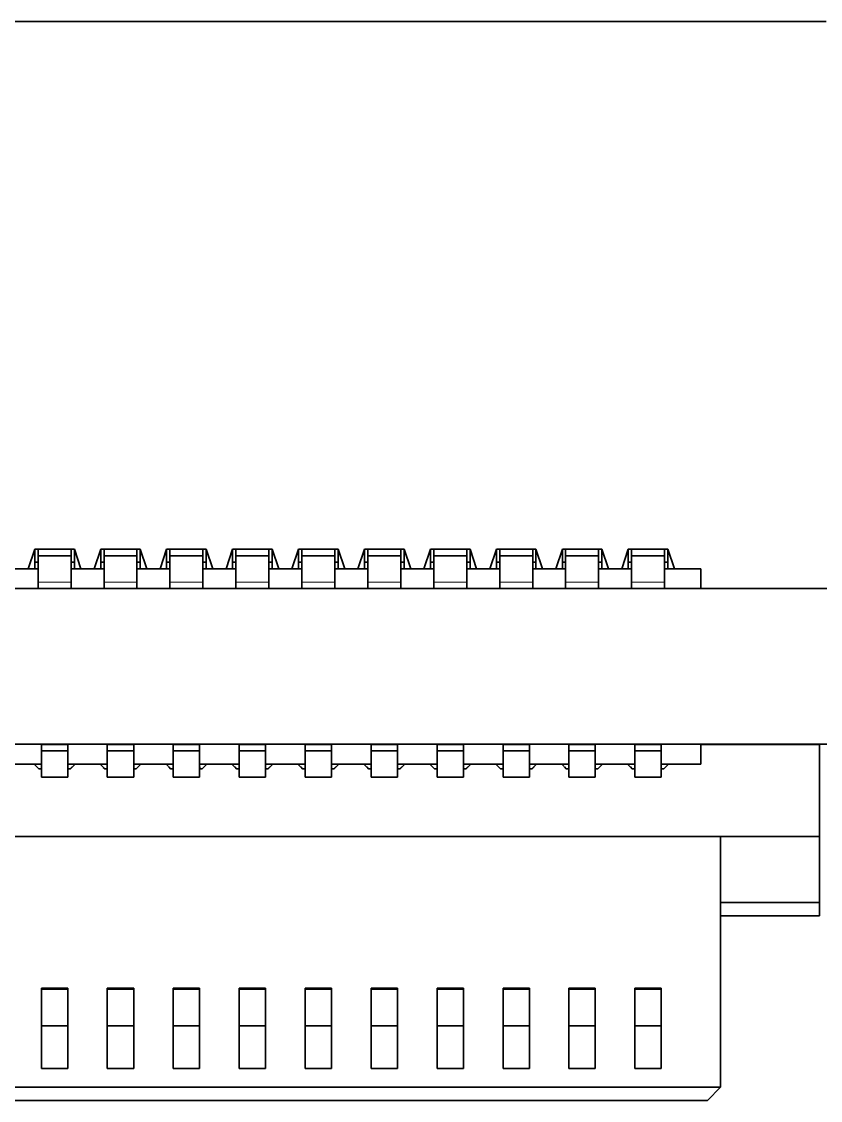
# Model space of a CAD drawing. Extents: x 507 to 804, y 334 to 583.
# Drawn here: x 591.26 to 597.31, y 464 to 472.18 of the extents above; entities that cross this region are included whole.
import ezdxf

# ---------------------------------------------------------------- set-up
doc = ezdxf.new("R2010")
doc.units = 0

msp = doc.modelspace()

# ---------------------------------------------------------------- linework, layer by layer
at = {"color": 7, "lineweight": 35, "ltscale": 0.279999}
msp.add_line((597.3557, 472.1815), (586.1558, 472.1815), dxfattribs=at)
at = {"color": 7, "lineweight": 35, "ltscale": 0.003953}
for p, q in [((591.3057, 468.0315), (591.3557, 468.1815)), ((591.6558, 468.1815), (591.7057, 468.0315)), ((591.8057, 468.0315), (591.8557, 468.1815)), ((592.1558, 468.1815), (592.2057, 468.0315)), ((592.3057, 468.0315), (592.3557, 468.1815)), ((592.6558, 468.1815), (592.7057, 468.0315)), ((592.8057, 468.0315), (592.8557, 468.1815)), ((593.1558, 468.1815), (593.2057, 468.0315)), ((593.3057, 468.0315), (593.3557, 468.1815)), ((593.6558, 468.1815), (593.7057, 468.0315)), ((593.8057, 468.0315), (593.8557, 468.1815)), ((594.1558, 468.1815), (594.2057, 468.0315)), ((594.3057, 468.0315), (594.3557, 468.1815)), ((594.6558, 468.1815), (594.7057, 468.0315)), ((594.8057, 468.0315), (594.8557, 468.1815)), ((595.1558, 468.1815), (595.2057, 468.0315)), ((595.3057, 468.0315), (595.3557, 468.1815)), ((595.6558, 468.1815), (595.7057, 468.0315)), ((595.8057, 468.0315), (595.8557, 468.1815)), ((596.1558, 468.1815), (596.2057, 468.0315))]:
    msp.add_line(p, q, dxfattribs=at)
at = {"color": 7, "lineweight": 35, "ltscale": 0.007501}
for p, q in [((591.6558, 468.1815), (591.3557, 468.1815)), ((592.1558, 468.1815), (591.8557, 468.1815)), ((592.6558, 468.1815), (592.3557, 468.1815)), ((593.1558, 468.1815), (592.8557, 468.1815)), ((593.6558, 468.1815), (593.3557, 468.1815)), ((594.1558, 468.1815), (593.8557, 468.1815)), ((594.6558, 468.1815), (594.3557, 468.1815)), ((595.1558, 468.1815), (594.8557, 468.1815)), ((595.6558, 468.1815), (595.3557, 468.1815)), ((596.1558, 468.1815), (595.8557, 468.1815))]:
    msp.add_line(p, q, dxfattribs=at)
at = {"color": 7, "lineweight": 35, "ltscale": 0.003751}
for p, q in [((591.3557, 468.1815), (591.3557, 468.0315)), ((591.6558, 468.0315), (591.6558, 468.1815)), ((591.8557, 468.1815), (591.8557, 468.0315)), ((592.1558, 468.0315), (592.1558, 468.1815)), ((592.3557, 468.1815), (592.3557, 468.0315)), ((592.6558, 468.0315), (592.6558, 468.1815)), ((592.8557, 468.1815), (592.8557, 468.0315)), ((593.1558, 468.0315), (593.1558, 468.1815)), ((593.3557, 468.1815), (593.3557, 468.0315)), ((593.6558, 468.0315), (593.6558, 468.1815)), ((593.8557, 468.1815), (593.8557, 468.0315)), ((594.1558, 468.0315), (594.1558, 468.1815)), ((594.3557, 468.1815), (594.3557, 468.0315)), ((594.6558, 468.0315), (594.6558, 468.1815)), ((594.8557, 468.1815), (594.8557, 468.0315)), ((595.1558, 468.0315), (595.1558, 468.1815)), ((595.3557, 468.1815), (595.3557, 468.0315)), ((595.6558, 468.0315), (595.6558, 468.1815)), ((595.8557, 468.1815), (595.8557, 468.0315)), ((596.1558, 468.0315), (596.1558, 468.1815))]:
    msp.add_line(p, q, dxfattribs=at)
at = {"color": 7, "lineweight": 35, "ltscale": 0.00125}
for p, q in [((591.3807, 468.1315), (591.3807, 468.1815)), ((591.6307, 468.1815), (591.6307, 468.1315)), ((591.8807, 468.1315), (591.8807, 468.1815)), ((592.1307, 468.1815), (592.1307, 468.1315)), ((592.3807, 468.1315), (592.3807, 468.1815)), ((592.6307, 468.1815), (592.6307, 468.1315)), ((592.8807, 468.1315), (592.8807, 468.1815)), ((593.1307, 468.1815), (593.1307, 468.1315)), ((593.3807, 468.1315), (593.3807, 468.1815)), ((593.6307, 468.1815), (593.6307, 468.1315)), ((593.8807, 468.1315), (593.8807, 468.1815)), ((594.1307, 468.1815), (594.1307, 468.1315)), ((594.3807, 468.1315), (594.3807, 468.1815)), ((594.6307, 468.1815), (594.6307, 468.1315)), ((594.8807, 468.1315), (594.8807, 468.1815)), ((595.1307, 468.1815), (595.1307, 468.1315)), ((595.3807, 468.1315), (595.3807, 468.1815)), ((595.6307, 468.1815), (595.6307, 468.1315)), ((595.8807, 468.1315), (595.8807, 468.1815)), ((596.1307, 468.1815), (596.1307, 468.1315)), ((591.3057, 468.0315), (591.3557, 468.0315)), ((591.6558, 468.0315), (591.7057, 468.0315)), ((591.8057, 468.0315), (591.8557, 468.0315)), ((592.1558, 468.0315), (592.2057, 468.0315)), ((592.3057, 468.0315), (592.3557, 468.0315)), ((592.6558, 468.0315), (592.7057, 468.0315)), ((592.8057, 468.0315), (592.8557, 468.0315)), ((593.1558, 468.0315), (593.2057, 468.0315)), ((593.3057, 468.0315), (593.3557, 468.0315)), ((593.6558, 468.0315), (593.7057, 468.0315)), ((593.8057, 468.0315), (593.8557, 468.0315)), ((594.1558, 468.0315), (594.2057, 468.0315)), ((594.3057, 468.0315), (594.3557, 468.0315)), ((594.6558, 468.0315), (594.7057, 468.0315)), ((594.8057, 468.0315), (594.8557, 468.0315)), ((595.1558, 468.0315), (595.2057, 468.0315)), ((595.3057, 468.0315), (595.3557, 468.0315)), ((595.6558, 468.0315), (595.7057, 468.0315)), ((595.8057, 468.0315), (595.8557, 468.0315)), ((596.1558, 468.0315), (596.2057, 468.0315)), ((591.3807, 467.9315), (591.3807, 467.8815)), ((591.6307, 467.8815), (591.6307, 467.9315)), ((591.8807, 467.9315), (591.8807, 467.8815)), ((592.1307, 467.8815), (592.1307, 467.9315)), ((592.3807, 467.9315), (592.3807, 467.8815)), ((592.6307, 467.8815), (592.6307, 467.9315)), ((592.8807, 467.9315), (592.8807, 467.8815)), ((593.1307, 467.8815), (593.1307, 467.9315)), ((593.3807, 467.9315), (593.3807, 467.8815)), ((593.6307, 467.8815), (593.6307, 467.9315)), ((593.8807, 467.9315), (593.8807, 467.8815)), ((594.1307, 467.8815), (594.1307, 467.9315)), ((594.3807, 467.9315), (594.3807, 467.8815)), ((594.6307, 467.8815), (594.6307, 467.9315)), ((594.8807, 467.9315), (594.8807, 467.8815)), ((595.1307, 467.8815), (595.1307, 467.9315)), ((595.3807, 467.9315), (595.3807, 467.8815)), ((595.6307, 467.8815), (595.6307, 467.9315)), ((595.8807, 467.9315), (595.8807, 467.8815)), ((596.1307, 467.8815), (596.1307, 467.9315)), ((591.4058, 466.701), (591.4058, 466.651)), ((591.4058, 466.701), (591.4058, 466.651)), ((591.6057, 466.651), (591.6057, 466.701)), ((591.6057, 466.701), (591.6057, 466.651)), ((591.6057, 466.651), (591.6057, 466.701)), ((591.9058, 466.701), (591.9058, 466.651)), ((591.9058, 466.701), (591.9058, 466.651)), ((592.1057, 466.651), (592.1057, 466.701)), ((592.1057, 466.701), (592.1057, 466.651)), ((592.1057, 466.651), (592.1057, 466.701)), ((592.4058, 466.701), (592.4058, 466.651)), ((592.4058, 466.701), (592.4058, 466.651)), ((592.6057, 466.651), (592.6057, 466.701)), ((592.6057, 466.651), (592.6057, 466.701)), ((592.6057, 466.701), (592.6057, 466.651)), ((592.9058, 466.701), (592.9058, 466.651)), ((592.9058, 466.701), (592.9058, 466.651)), ((593.1057, 466.651), (593.1057, 466.701)), ((593.1057, 466.651), (593.1057, 466.701)), ((593.1057, 466.701), (593.1057, 466.651)), ((593.4058, 466.701), (593.4058, 466.651)), ((593.4058, 466.701), (593.4058, 466.651)), ((593.6057, 466.651), (593.6057, 466.701)), ((593.6057, 466.651), (593.6057, 466.701)), ((593.6057, 466.701), (593.6057, 466.651)), ((593.9058, 466.701), (593.9058, 466.651)), ((593.9058, 466.701), (593.9058, 466.651)), ((594.1057, 466.651), (594.1057, 466.701)), ((594.1057, 466.651), (594.1057, 466.701)), ((594.1057, 466.701), (594.1057, 466.651)), ((594.4058, 466.701), (594.4058, 466.651)), ((594.4058, 466.701), (594.4058, 466.651)), ((594.6057, 466.701), (594.6057, 466.651)), ((594.6057, 466.651), (594.6057, 466.701)), ((594.6057, 466.651), (594.6057, 466.701)), ((594.9058, 466.701), (594.9058, 466.651)), ((594.9058, 466.701), (594.9058, 466.651)), ((595.1057, 466.651), (595.1057, 466.701)), ((595.1057, 466.701), (595.1057, 466.651)), ((595.1057, 466.651), (595.1057, 466.701)), ((595.4058, 466.701), (595.4058, 466.651)), ((595.4058, 466.701), (595.4058, 466.651)), ((595.6057, 466.651), (595.6057, 466.701)), ((595.6057, 466.701), (595.6057, 466.651)), ((595.6057, 466.651), (595.6057, 466.701)), ((595.9058, 466.701), (595.9058, 466.651)), ((595.9058, 466.701), (595.9058, 466.651)), ((596.1057, 466.651), (596.1057, 466.701)), ((596.1057, 466.701), (596.1057, 466.651)), ((596.1057, 466.651), (596.1057, 466.701)), ((596.6057, 465.401), (596.5557, 465.401)), ((596.5557, 465.401), (596.6057, 465.401))]:
    msp.add_line(p, q, dxfattribs=at)
at = {"color": 7, "lineweight": 35, "ltscale": 0.005}
for p, q in [((591.3807, 467.9315), (591.3807, 468.1315)), ((591.6307, 467.9315), (591.6307, 468.1315)), ((591.8807, 467.9315), (591.8807, 468.1315)), ((592.1307, 467.9315), (592.1307, 468.1315)), ((592.3807, 467.9315), (592.3807, 468.1315)), ((592.6307, 467.9315), (592.6307, 468.1315)), ((592.8807, 467.9315), (592.8807, 468.1315)), ((593.1307, 467.9315), (593.1307, 468.1315)), ((593.3807, 467.9315), (593.3807, 468.1315)), ((593.6307, 467.9315), (593.6307, 468.1315)), ((593.8807, 467.9315), (593.8807, 468.1315)), ((594.1307, 467.9315), (594.1307, 468.1315)), ((594.3807, 467.9315), (594.3807, 468.1315)), ((594.6307, 467.9315), (594.6307, 468.1315)), ((594.8807, 467.9315), (594.8807, 468.1315)), ((595.1307, 467.9315), (595.1307, 468.1315)), ((595.3807, 467.9315), (595.3807, 468.1315)), ((595.6307, 467.9315), (595.6307, 468.1315)), ((595.8807, 467.9315), (595.8807, 468.1315)), ((596.1307, 467.9315), (596.1307, 468.1315)), ((596.4058, 468.0315), (596.2057, 468.0315)), ((591.4058, 466.651), (591.4058, 466.451)), ((591.4058, 466.651), (591.4058, 466.451)), ((591.6057, 466.651), (591.6057, 466.451)), ((591.6057, 466.651), (591.6057, 466.451)), ((591.9058, 466.651), (591.9058, 466.451)), ((591.9058, 466.651), (591.9058, 466.451)), ((592.1057, 466.651), (592.1057, 466.451)), ((592.1057, 466.651), (592.1057, 466.451)), ((592.4058, 466.651), (592.4058, 466.451)), ((592.4058, 466.651), (592.4058, 466.451)), ((592.6057, 466.651), (592.6057, 466.451)), ((592.6057, 466.651), (592.6057, 466.451)), ((592.9058, 466.651), (592.9058, 466.451)), ((592.9058, 466.651), (592.9058, 466.451)), ((593.1057, 466.651), (593.1057, 466.451)), ((593.1057, 466.651), (593.1057, 466.451)), ((593.4058, 466.651), (593.4058, 466.451)), ((593.4058, 466.651), (593.4058, 466.451)), ((593.6057, 466.651), (593.6057, 466.451)), ((593.6057, 466.651), (593.6057, 466.451)), ((593.9058, 466.651), (593.9058, 466.451)), ((593.9058, 466.651), (593.9058, 466.451)), ((594.1057, 466.651), (594.1057, 466.451)), ((594.1057, 466.651), (594.1057, 466.451)), ((594.4058, 466.651), (594.4058, 466.451)), ((594.4058, 466.651), (594.4058, 466.451)), ((594.6057, 466.651), (594.6057, 466.451)), ((594.6057, 466.651), (594.6057, 466.451)), ((594.9058, 466.651), (594.9058, 466.451)), ((594.9058, 466.651), (594.9058, 466.451)), ((595.1057, 466.651), (595.1057, 466.451)), ((595.1057, 466.651), (595.1057, 466.451)), ((595.4058, 466.651), (595.4058, 466.451)), ((595.4058, 466.651), (595.4058, 466.451)), ((595.6057, 466.651), (595.6057, 466.451)), ((595.6057, 466.651), (595.6057, 466.451)), ((595.9058, 466.651), (595.9058, 466.451)), ((595.9058, 466.651), (595.9058, 466.451)), ((596.1057, 466.651), (596.1057, 466.451)), ((596.1057, 466.651), (596.1057, 466.451))]:
    msp.add_line(p, q, dxfattribs=at)
at = {"color": 7, "lineweight": 35, "ltscale": 0.00625}
for p, q in [((591.6307, 468.1315), (591.3807, 468.1315)), ((592.1307, 468.1315), (591.8807, 468.1315)), ((592.6307, 468.1315), (592.3807, 468.1315)), ((593.1307, 468.1315), (592.8807, 468.1315)), ((593.6307, 468.1315), (593.3807, 468.1315)), ((594.1307, 468.1315), (593.8807, 468.1315)), ((594.6307, 468.1315), (594.3807, 468.1315)), ((595.1307, 468.1315), (594.8807, 468.1315)), ((595.6307, 468.1315), (595.3807, 468.1315)), ((596.1307, 468.1315), (595.8807, 468.1315)), ((597.3057, 466.701), (597.3057, 466.451)), ((597.3057, 466.451), (597.3057, 466.701))]:
    msp.add_line(p, q, dxfattribs=at)
at = {"color": 7, "lineweight": 35, "ltscale": 0.002499}
for p, q in [((591.3057, 468.0315), (591.2057, 468.0315)), ((591.8057, 468.0315), (591.7057, 468.0315)), ((592.3057, 468.0315), (592.2057, 468.0315)), ((592.8057, 468.0315), (592.7057, 468.0315)), ((593.3057, 468.0315), (593.2057, 468.0315)), ((593.8057, 468.0315), (593.7057, 468.0315)), ((594.3057, 468.0315), (594.2057, 468.0315)), ((594.8057, 468.0315), (594.7057, 468.0315)), ((595.3057, 468.0315), (595.2057, 468.0315)), ((595.8057, 468.0315), (595.7057, 468.0315))]:
    msp.add_line(p, q, dxfattribs=at)
at = {"color": 7, "lineweight": 35, "ltscale": 0.00062561}
for p, q in [((591.3557, 468.0815), (591.3807, 468.0815)), ((591.3557, 468.0315), (591.3807, 468.0315)), ((591.6307, 468.0815), (591.6558, 468.0815)), ((591.6307, 468.0315), (591.6558, 468.0315)), ((591.8557, 468.0815), (591.8807, 468.0815)), ((591.8557, 468.0315), (591.8807, 468.0315)), ((592.1307, 468.0815), (592.1558, 468.0815)), ((592.1307, 468.0315), (592.1558, 468.0315)), ((592.3557, 468.0815), (592.3807, 468.0815)), ((592.3557, 468.0315), (592.3807, 468.0315)), ((592.6307, 468.0815), (592.6558, 468.0815)), ((592.6307, 468.0315), (592.6558, 468.0315)), ((592.8557, 468.0815), (592.8807, 468.0815)), ((592.8557, 468.0315), (592.8807, 468.0315)), ((593.1307, 468.0815), (593.1558, 468.0815)), ((593.1307, 468.0315), (593.1558, 468.0315)), ((593.3557, 468.0815), (593.3807, 468.0815)), ((593.3557, 468.0315), (593.3807, 468.0315)), ((593.6307, 468.0815), (593.6558, 468.0815)), ((593.6307, 468.0315), (593.6558, 468.0315)), ((593.8557, 468.0815), (593.8807, 468.0815)), ((593.8557, 468.0315), (593.8807, 468.0315)), ((594.1307, 468.0815), (594.1558, 468.0815)), ((594.1307, 468.0315), (594.1558, 468.0315)), ((594.3557, 468.0815), (594.3807, 468.0815)), ((594.3557, 468.0315), (594.3807, 468.0315)), ((594.6307, 468.0815), (594.6558, 468.0815)), ((594.6307, 468.0315), (594.6558, 468.0315)), ((594.8557, 468.0815), (594.8807, 468.0815)), ((594.8557, 468.0315), (594.8807, 468.0315)), ((595.1307, 468.0815), (595.1558, 468.0815)), ((595.1307, 468.0315), (595.1558, 468.0315)), ((595.3557, 468.0815), (595.3807, 468.0815)), ((595.3557, 468.0315), (595.3807, 468.0315)), ((595.6307, 468.0815), (595.6558, 468.0815)), ((595.6307, 468.0315), (595.6558, 468.0315)), ((595.8807, 468.0815), (595.8557, 468.0815)), ((595.8807, 468.0315), (595.8557, 468.0315)), ((596.1558, 468.0815), (596.1307, 468.0815)), ((596.1558, 468.0315), (596.1307, 468.0315))]:
    msp.add_line(p, q, dxfattribs=at)
at = {"color": 7, "lineweight": 35, "ltscale": 0.00375}
for p, q in [((596.4058, 467.8815), (596.4058, 468.0315)), ((596.4058, 466.701), (596.4058, 466.551)), ((596.4058, 466.701), (596.4058, 466.551))]:
    msp.add_line(p, q, dxfattribs=at)
at = {"color": 7, "lineweight": 13, "ltscale": 0.00625}
for p, q in [((591.6307, 467.9315), (591.3807, 467.9315)), ((592.1307, 467.9315), (591.8807, 467.9315)), ((592.6307, 467.9315), (592.3807, 467.9315)), ((593.1307, 467.9315), (592.8807, 467.9315)), ((593.6307, 467.9315), (593.3807, 467.9315)), ((594.1307, 467.9315), (593.8807, 467.9315)), ((594.6307, 467.9315), (594.3807, 467.9315)), ((595.1307, 467.9315), (594.8807, 467.9315)), ((595.6307, 467.9315), (595.3807, 467.9315)), ((596.1307, 467.9315), (595.8807, 467.9315))]:
    msp.add_line(p, q, dxfattribs=at)
at = {"color": 7, "lineweight": 35}
for p, q in [((606.2557, 467.8815), (577.2557, 467.8815)), ((606.2557, 466.7015), (577.2557, 466.7015))]:
    msp.add_line(p, q, dxfattribs=at)
at = {"color": 7, "lineweight": 35, "ltscale": 0.004999}
for p, q in [((591.6057, 466.701), (591.4058, 466.701)), ((591.6057, 466.701), (591.4058, 466.701)), ((592.1057, 466.701), (591.9058, 466.701)), ((592.1057, 466.701), (591.9058, 466.701)), ((592.6057, 466.701), (592.4058, 466.701)), ((592.6057, 466.701), (592.4058, 466.701)), ((593.1057, 466.701), (592.9058, 466.701)), ((593.1057, 466.701), (592.9058, 466.701)), ((593.6057, 466.701), (593.4058, 466.701)), ((593.6057, 466.701), (593.4058, 466.701)), ((594.1057, 466.701), (593.9058, 466.701)), ((594.1057, 466.701), (593.9058, 466.701)), ((594.6057, 466.701), (594.4058, 466.701)), ((594.6057, 466.701), (594.4058, 466.701)), ((595.1057, 466.701), (594.9058, 466.701)), ((595.1057, 466.701), (594.9058, 466.701)), ((595.6057, 466.701), (595.4058, 466.701)), ((595.6057, 466.701), (595.4058, 466.701)), ((596.1057, 466.701), (595.9058, 466.701)), ((596.1057, 466.701), (595.9058, 466.701)), ((591.6057, 466.651), (591.4058, 466.651)), ((591.6057, 466.651), (591.4058, 466.651)), ((592.1057, 466.651), (591.9058, 466.651)), ((592.1057, 466.651), (591.9058, 466.651)), ((592.6057, 466.651), (592.4058, 466.651)), ((592.6057, 466.651), (592.4058, 466.651)), ((593.1057, 466.651), (592.9058, 466.651)), ((593.1057, 466.651), (592.9058, 466.651)), ((593.6057, 466.651), (593.4058, 466.651)), ((593.6057, 466.651), (593.4058, 466.651)), ((594.1057, 466.651), (593.9058, 466.651)), ((594.1057, 466.651), (593.9058, 466.651)), ((594.6057, 466.651), (594.4058, 466.651)), ((594.6057, 466.651), (594.4058, 466.651)), ((595.1057, 466.651), (594.9058, 466.651)), ((595.1057, 466.651), (594.9058, 466.651)), ((595.6057, 466.651), (595.4058, 466.651)), ((595.6057, 466.651), (595.4058, 466.651)), ((596.1057, 466.651), (595.9058, 466.651)), ((596.1057, 466.651), (595.9058, 466.651)), ((591.6057, 466.451), (591.4058, 466.451)), ((591.6057, 466.451), (591.4058, 466.451)), ((591.4058, 466.451), (591.6057, 466.451)), ((592.1057, 466.451), (591.9058, 466.451)), ((592.1057, 466.451), (591.9058, 466.451)), ((591.9058, 466.451), (592.1057, 466.451)), ((592.6057, 466.451), (592.4058, 466.451)), ((592.6057, 466.451), (592.4058, 466.451)), ((592.4058, 466.451), (592.6057, 466.451)), ((593.1057, 466.451), (592.9058, 466.451)), ((593.1057, 466.451), (592.9058, 466.451)), ((592.9058, 466.451), (593.1057, 466.451)), ((593.6057, 466.451), (593.4058, 466.451)), ((593.6057, 466.451), (593.4058, 466.451)), ((593.4058, 466.451), (593.6057, 466.451)), ((594.1057, 466.451), (593.9058, 466.451)), ((594.1057, 466.451), (593.9058, 466.451)), ((593.9058, 466.451), (594.1057, 466.451)), ((594.6057, 466.451), (594.4058, 466.451)), ((594.4058, 466.451), (594.6057, 466.451)), ((594.6057, 466.451), (594.4058, 466.451)), ((594.9058, 466.451), (595.1057, 466.451)), ((595.1057, 466.451), (594.9058, 466.451)), ((595.1057, 466.451), (594.9058, 466.451)), ((595.4058, 466.451), (595.6057, 466.451)), ((595.6057, 466.451), (595.4058, 466.451)), ((595.6057, 466.451), (595.4058, 466.451)), ((595.9058, 466.451), (596.1057, 466.451)), ((596.1057, 466.451), (595.9058, 466.451)), ((596.1057, 466.451), (595.9058, 466.451)), ((591.6057, 464.851), (591.4058, 464.851)), ((591.6057, 464.851), (591.4058, 464.851)), ((591.4058, 464.8456), (591.6057, 464.8456)), ((591.6057, 464.8456), (591.4058, 464.8456)), ((591.6057, 464.8455), (591.4058, 464.8455)), ((592.1057, 464.851), (591.9058, 464.851)), ((592.1057, 464.851), (591.9058, 464.851)), ((591.9058, 464.8456), (592.1057, 464.8456)), ((592.1057, 464.8456), (591.9058, 464.8456)), ((592.1057, 464.8455), (591.9058, 464.8455)), ((592.6057, 464.851), (592.4058, 464.851)), ((592.6057, 464.851), (592.4058, 464.851)), ((592.6057, 464.8456), (592.4058, 464.8456)), ((592.4058, 464.8456), (592.6057, 464.8456)), ((592.6057, 464.8455), (592.4058, 464.8455)), ((593.1057, 464.851), (592.9058, 464.851)), ((593.1057, 464.851), (592.9058, 464.851)), ((593.1057, 464.8456), (592.9058, 464.8456)), ((592.9058, 464.8456), (593.1057, 464.8456)), ((593.1057, 464.8455), (592.9058, 464.8455)), ((593.6057, 464.851), (593.4058, 464.851)), ((593.6057, 464.851), (593.4058, 464.851)), ((593.6057, 464.8456), (593.4058, 464.8456)), ((593.4058, 464.8456), (593.6057, 464.8456)), ((593.6057, 464.8455), (593.4058, 464.8455)), ((594.1057, 464.851), (593.9058, 464.851)), ((594.1057, 464.851), (593.9058, 464.851)), ((594.1057, 464.8456), (593.9058, 464.8456)), ((593.9058, 464.8456), (594.1057, 464.8456)), ((594.1057, 464.8455), (593.9058, 464.8455)), ((594.6057, 464.851), (594.4058, 464.851)), ((594.6057, 464.851), (594.4058, 464.851)), ((594.6057, 464.8456), (594.4058, 464.8456)), ((594.4058, 464.8456), (594.6057, 464.8456)), ((594.6057, 464.8455), (594.4058, 464.8455)), ((595.1057, 464.851), (594.9058, 464.851)), ((595.1057, 464.851), (594.9058, 464.851)), ((595.1057, 464.8456), (594.9058, 464.8456)), ((594.9058, 464.8456), (595.1057, 464.8456)), ((595.1057, 464.8455), (594.9058, 464.8455)), ((595.6057, 464.851), (595.4058, 464.851)), ((595.6057, 464.851), (595.4058, 464.851)), ((595.6057, 464.8456), (595.4058, 464.8456)), ((595.4058, 464.8456), (595.6057, 464.8456)), ((595.6057, 464.8455), (595.4058, 464.8455)), ((596.1057, 464.851), (595.9058, 464.851)), ((596.1057, 464.851), (595.9058, 464.851)), ((596.1057, 464.8456), (595.9058, 464.8456)), ((595.9058, 464.8456), (596.1057, 464.8456)), ((596.1057, 464.8455), (595.9058, 464.8455)), ((591.6057, 464.5661), (591.4058, 464.5661)), ((591.6057, 464.5661), (591.4058, 464.5661)), ((592.1057, 464.5661), (591.9058, 464.5661)), ((592.1057, 464.5661), (591.9058, 464.5661)), ((592.6057, 464.5661), (592.4058, 464.5661)), ((592.6057, 464.5661), (592.4058, 464.5661)), ((593.1057, 464.5661), (592.9058, 464.5661)), ((593.1057, 464.5661), (592.9058, 464.5661)), ((593.6057, 464.5661), (593.4058, 464.5661)), ((593.6057, 464.5661), (593.4058, 464.5661)), ((594.1057, 464.5661), (593.9058, 464.5661)), ((594.1057, 464.5661), (593.9058, 464.5661)), ((594.6057, 464.5661), (594.4058, 464.5661)), ((594.6057, 464.5661), (594.4058, 464.5661)), ((595.1057, 464.5661), (594.9058, 464.5661)), ((595.1057, 464.5661), (594.9058, 464.5661)), ((595.6057, 464.5661), (595.4058, 464.5661)), ((595.6057, 464.5661), (595.4058, 464.5661)), ((596.1057, 464.5661), (595.9058, 464.5661)), ((596.1057, 464.5661), (595.9058, 464.5661)), ((591.4058, 464.2439), (591.6057, 464.2439)), ((591.4058, 464.2439), (591.6057, 464.2439)), ((591.9058, 464.2439), (592.1057, 464.2439)), ((591.9058, 464.2439), (592.1057, 464.2439)), ((592.4058, 464.2439), (592.6057, 464.2439)), ((592.4058, 464.2439), (592.6057, 464.2439)), ((592.9058, 464.2439), (593.1057, 464.2439)), ((592.9058, 464.2439), (593.1057, 464.2439)), ((593.4058, 464.2439), (593.6057, 464.2439)), ((593.4058, 464.2439), (593.6057, 464.2439)), ((593.9058, 464.2439), (594.1057, 464.2439)), ((593.9058, 464.2439), (594.1057, 464.2439)), ((594.4058, 464.2439), (594.6057, 464.2439)), ((594.4058, 464.2439), (594.6057, 464.2439)), ((594.9058, 464.2439), (595.1057, 464.2439)), ((594.9058, 464.2439), (595.1057, 464.2439)), ((595.4058, 464.2439), (595.6057, 464.2439)), ((595.4058, 464.2439), (595.6057, 464.2439)), ((595.9058, 464.2439), (596.1057, 464.2439)), ((595.9058, 464.2439), (596.1057, 464.2439))]:
    msp.add_line(p, q, dxfattribs=at)
at = {"color": 7, "lineweight": 35, "ltscale": 0.003037}
for p, q in [((591.6057, 466.701), (591.6057, 466.5795)), ((591.6057, 466.701), (591.6057, 466.5795)), ((592.1057, 466.701), (592.1057, 466.5795)), ((592.1057, 466.701), (592.1057, 466.5795)), ((592.6057, 466.701), (592.6057, 466.5795)), ((592.6057, 466.701), (592.6057, 466.5795)), ((593.1057, 466.701), (593.1057, 466.5795)), ((593.1057, 466.701), (593.1057, 466.5795)), ((593.6057, 466.701), (593.6057, 466.5795)), ((593.6057, 466.701), (593.6057, 466.5795)), ((594.1057, 466.701), (594.1057, 466.5795)), ((594.1057, 466.701), (594.1057, 466.5795)), ((594.6057, 466.701), (594.6057, 466.5795)), ((594.6057, 466.701), (594.6057, 466.5795)), ((595.1057, 466.701), (595.1057, 466.5795)), ((595.1057, 466.701), (595.1057, 466.5795)), ((595.6057, 466.701), (595.6057, 466.5795)), ((595.6057, 466.701), (595.6057, 466.5795)), ((596.1057, 466.701), (596.1057, 466.5795)), ((596.1057, 466.701), (596.1057, 466.5795))]:
    msp.add_line(p, q, dxfattribs=at)
at = {"color": 7, "lineweight": 35, "ltscale": 0.022499}
msp.add_line((596.4058, 466.701), (597.3057, 466.701), dxfattribs=at)
msp.add_line((596.4058, 466.701), (597.3057, 466.701), dxfattribs=at)
at = {"color": 7, "lineweight": 35, "ltscale": 0.0175}
msp.add_line((597.3057, 466.701), (597.3057, 466.001), dxfattribs=at)
msp.add_line((597.3057, 466.701), (597.3057, 466.001), dxfattribs=at)
msp.add_line((597.3057, 466.701), (597.3057, 466.001), dxfattribs=at)
at = {"color": 7, "lineweight": 35, "ltscale": 0.002503}
for p, q in [((591.6057, 466.651), (591.6057, 466.5508)), ((592.1057, 466.651), (592.1057, 466.5508)), ((592.6057, 466.651), (592.6057, 466.5508)), ((593.1057, 466.651), (593.1057, 466.5508)), ((593.6057, 466.651), (593.6057, 466.5508)), ((594.1057, 466.651), (594.1057, 466.5508)), ((594.6057, 466.651), (594.6057, 466.5508)), ((595.1057, 466.651), (595.1057, 466.5508)), ((595.6057, 466.651), (595.6057, 466.5508)), ((596.1057, 466.651), (596.1057, 466.5508))]:
    msp.add_line(p, q, dxfattribs=at)
at = {"color": 7, "lineweight": 35, "ltscale": 0.004749}
for p, q in [((591.3507, 466.551), (591.1608, 466.551)), ((591.3507, 466.551), (591.1608, 466.551)), ((591.8507, 466.551), (591.6608, 466.551)), ((591.8507, 466.551), (591.6608, 466.551)), ((592.3507, 466.551), (592.1608, 466.551)), ((592.3507, 466.551), (592.1608, 466.551)), ((592.8507, 466.551), (592.6608, 466.551)), ((592.8507, 466.551), (592.6608, 466.551)), ((593.3507, 466.551), (593.1608, 466.551)), ((593.3507, 466.551), (593.1608, 466.551)), ((593.8507, 466.551), (593.6608, 466.551)), ((593.8507, 466.551), (593.6608, 466.551)), ((594.3507, 466.551), (594.1608, 466.551)), ((594.3507, 466.551), (594.1608, 466.551)), ((594.8507, 466.551), (594.6608, 466.551)), ((594.8507, 466.551), (594.6608, 466.551)), ((595.3507, 466.551), (595.1608, 466.551)), ((595.3507, 466.551), (595.1608, 466.551)), ((595.8507, 466.551), (595.6608, 466.551)), ((595.8507, 466.551), (595.6608, 466.551))]:
    msp.add_line(p, q, dxfattribs=at)
at = {"color": 7, "lineweight": 35, "ltscale": 0.001376}
for p, q in [((591.4058, 466.551), (591.3507, 466.551)), ((591.4058, 466.551), (591.3507, 466.551)), ((591.6608, 466.551), (591.6057, 466.551)), ((591.6608, 466.551), (591.6057, 466.551)), ((591.9058, 466.551), (591.8507, 466.551)), ((591.9058, 466.551), (591.8507, 466.551)), ((592.1608, 466.551), (592.1057, 466.551)), ((592.1608, 466.551), (592.1057, 466.551)), ((592.4058, 466.551), (592.3507, 466.551)), ((592.4058, 466.551), (592.3507, 466.551)), ((592.6608, 466.551), (592.6057, 466.551)), ((592.6608, 466.551), (592.6057, 466.551)), ((592.9058, 466.551), (592.8507, 466.551)), ((592.9058, 466.551), (592.8507, 466.551)), ((593.1608, 466.551), (593.1057, 466.551)), ((593.1608, 466.551), (593.1057, 466.551)), ((593.4058, 466.551), (593.3507, 466.551)), ((593.4058, 466.551), (593.3507, 466.551)), ((593.6608, 466.551), (593.6057, 466.551)), ((593.6608, 466.551), (593.6057, 466.551)), ((593.9058, 466.551), (593.8507, 466.551)), ((593.9058, 466.551), (593.8507, 466.551)), ((594.1608, 466.551), (594.1057, 466.551)), ((594.1608, 466.551), (594.1057, 466.551)), ((594.4058, 466.551), (594.3507, 466.551)), ((594.4058, 466.551), (594.3507, 466.551)), ((594.6608, 466.551), (594.6057, 466.551)), ((594.6608, 466.551), (594.6057, 466.551)), ((594.9058, 466.551), (594.8507, 466.551)), ((594.9058, 466.551), (594.8507, 466.551)), ((595.1608, 466.551), (595.1057, 466.551)), ((595.1608, 466.551), (595.1057, 466.551)), ((595.4058, 466.551), (595.3507, 466.551)), ((595.4058, 466.551), (595.3507, 466.551)), ((595.6608, 466.551), (595.6057, 466.551)), ((595.6608, 466.551), (595.6057, 466.551)), ((595.9058, 466.551), (595.8507, 466.551)), ((595.9058, 466.551), (595.8507, 466.551)), ((596.1608, 466.551), (596.1057, 466.551)), ((596.1608, 466.551), (596.1057, 466.551))]:
    msp.add_line(p, q, dxfattribs=at)
at = {"color": 7, "lineweight": 35, "ltscale": 0.001238}
for p, q in [((591.3507, 466.551), (591.3857, 466.516)), ((591.3507, 466.551), (591.3857, 466.516)), ((591.6257, 466.516), (591.6608, 466.551)), ((591.6257, 466.516), (591.6608, 466.551)), ((591.8507, 466.551), (591.8857, 466.516)), ((591.8507, 466.551), (591.8857, 466.516)), ((592.1257, 466.516), (592.1608, 466.551)), ((592.1257, 466.516), (592.1608, 466.551)), ((592.3507, 466.551), (592.3857, 466.516)), ((592.3507, 466.551), (592.3857, 466.516)), ((592.6257, 466.516), (592.6608, 466.551)), ((592.6257, 466.516), (592.6608, 466.551)), ((592.8507, 466.551), (592.8857, 466.516)), ((592.8507, 466.551), (592.8857, 466.516)), ((593.1257, 466.516), (593.1608, 466.551)), ((593.1257, 466.516), (593.1608, 466.551)), ((593.3507, 466.551), (593.3857, 466.516)), ((593.3507, 466.551), (593.3857, 466.516)), ((593.6257, 466.516), (593.6608, 466.551)), ((593.6257, 466.516), (593.6608, 466.551)), ((593.8507, 466.551), (593.8857, 466.516)), ((593.8507, 466.551), (593.8857, 466.516)), ((594.1257, 466.516), (594.1608, 466.551)), ((594.1257, 466.516), (594.1608, 466.551)), ((594.3507, 466.551), (594.3857, 466.516)), ((594.3507, 466.551), (594.3857, 466.516)), ((594.6257, 466.516), (594.6608, 466.551)), ((594.6257, 466.516), (594.6608, 466.551)), ((594.8507, 466.551), (594.8857, 466.516)), ((594.8507, 466.551), (594.8857, 466.516)), ((595.1257, 466.516), (595.1608, 466.551)), ((595.1257, 466.516), (595.1608, 466.551)), ((595.3507, 466.551), (595.3857, 466.516)), ((595.3507, 466.551), (595.3857, 466.516)), ((595.6257, 466.516), (595.6608, 466.551)), ((595.6257, 466.516), (595.6608, 466.551)), ((595.8507, 466.551), (595.8857, 466.516)), ((595.8507, 466.551), (595.8857, 466.516)), ((596.1257, 466.516), (596.1608, 466.551)), ((596.1257, 466.516), (596.1608, 466.551))]:
    msp.add_line(p, q, dxfattribs=at)
at = {"color": 7, "lineweight": 35, "ltscale": 0.000712585}
for p, q in [((591.6057, 466.551), (591.6057, 466.5795)), ((591.6057, 466.5795), (591.6057, 466.551)), ((592.1057, 466.551), (592.1057, 466.5795)), ((592.1057, 466.5795), (592.1057, 466.551)), ((592.6057, 466.5795), (592.6057, 466.551)), ((592.6057, 466.551), (592.6057, 466.5795)), ((593.1057, 466.5795), (593.1057, 466.551)), ((593.1057, 466.551), (593.1057, 466.5795)), ((593.6057, 466.5795), (593.6057, 466.551)), ((593.6057, 466.551), (593.6057, 466.5795)), ((594.1057, 466.5795), (594.1057, 466.551)), ((594.1057, 466.551), (594.1057, 466.5795)), ((594.6057, 466.551), (594.6057, 466.5795)), ((594.6057, 466.5795), (594.6057, 466.551)), ((595.1057, 466.551), (595.1057, 466.5795)), ((595.1057, 466.5795), (595.1057, 466.551)), ((595.6057, 466.551), (595.6057, 466.5795)), ((595.6057, 466.5795), (595.6057, 466.551)), ((596.1057, 466.551), (596.1057, 466.5795)), ((596.1057, 466.5795), (596.1057, 466.551))]:
    msp.add_line(p, q, dxfattribs=at)
at = {"color": 7, "lineweight": 35, "ltscale": 0.000875177}
for p, q in [((591.6057, 466.551), (591.6062, 466.516)), ((592.1057, 466.551), (592.1062, 466.516)), ((592.6057, 466.551), (592.6062, 466.516)), ((593.1057, 466.551), (593.1062, 466.516)), ((593.6057, 466.551), (593.6062, 466.516)), ((594.1057, 466.551), (594.1062, 466.516)), ((594.6057, 466.551), (594.6062, 466.516)), ((595.1057, 466.551), (595.1062, 466.516)), ((595.9058, 466.551), (595.9053, 466.516))]:
    msp.add_line(p, q, dxfattribs=at)
at = {"color": 7, "lineweight": 35, "ltscale": 0.001271}
for p, q in [((591.6239, 466.516), (591.6608, 466.551)), ((592.1239, 466.516), (592.1608, 466.551)), ((592.6239, 466.516), (592.6608, 466.551)), ((593.1239, 466.516), (593.1608, 466.551)), ((593.6239, 466.516), (593.6608, 466.551)), ((594.1239, 466.516), (594.1608, 466.551)), ((594.6239, 466.516), (594.6608, 466.551)), ((595.1239, 466.516), (595.1608, 466.551)), ((595.1608, 466.551), (595.1239, 466.516)), ((595.6608, 466.551), (595.6239, 466.516)), ((595.8507, 466.551), (595.8876, 466.516))]:
    msp.add_line(p, q, dxfattribs=at)
at = {"color": 7, "lineweight": 35, "ltscale": 0.000875092}
for p, q in [((595.6057, 466.551), (595.6057, 466.516)), ((596.1057, 466.551), (596.1057, 466.516))]:
    msp.add_line(p, q, dxfattribs=at)
at = {"color": 7, "lineweight": 35, "ltscale": 0.006125}
msp.add_line((596.4058, 466.551), (596.1608, 466.551), dxfattribs=at)
msp.add_line((596.4058, 466.551), (596.1608, 466.551), dxfattribs=at)
at = {"color": 7, "lineweight": 35, "ltscale": 0.003624}
msp.add_line((596.1608, 466.551), (596.3057, 466.551), dxfattribs=at)
at = {"color": 7, "lineweight": 35, "ltscale": 0.000479058}
for p, q in [((591.3722, 466.5295), (591.3857, 466.516)), ((591.8722, 466.5295), (591.8857, 466.516)), ((592.3722, 466.5295), (592.3857, 466.516)), ((592.8722, 466.5295), (592.8857, 466.516)), ((593.3722, 466.5295), (593.3857, 466.516)), ((593.8722, 466.5295), (593.8857, 466.516)), ((594.3722, 466.5295), (594.3857, 466.516)), ((594.8722, 466.5295), (594.8857, 466.516)), ((595.3722, 466.5295), (595.3857, 466.516))]:
    msp.add_line(p, q, dxfattribs=at)
at = {"color": 7, "lineweight": 35, "ltscale": 0.00036307}
for p, q in [((591.3857, 466.516), (591.3755, 466.5262)), ((591.8857, 466.516), (591.8755, 466.5262)), ((592.3857, 466.516), (592.3755, 466.5262)), ((592.8857, 466.516), (592.8755, 466.5262)), ((593.3857, 466.516), (593.3755, 466.5262)), ((593.8857, 466.516), (593.8755, 466.5262)), ((594.3857, 466.516), (594.3755, 466.5262)), ((594.8857, 466.516), (594.8755, 466.5262)), ((595.3857, 466.516), (595.3755, 466.5262))]:
    msp.add_line(p, q, dxfattribs=at)
at = {"color": 7, "lineweight": 35, "ltscale": 0.000500488}
for p, q in [((591.4058, 466.516), (591.3857, 466.516)), ((591.4058, 466.516), (591.3857, 466.516)), ((591.6257, 466.516), (591.6057, 466.516)), ((591.6257, 466.516), (591.6057, 466.516)), ((591.9058, 466.516), (591.8857, 466.516)), ((591.9058, 466.516), (591.8857, 466.516)), ((592.1257, 466.516), (592.1057, 466.516)), ((592.1257, 466.516), (592.1057, 466.516)), ((592.4058, 466.516), (592.3857, 466.516)), ((592.4058, 466.516), (592.3857, 466.516)), ((592.6257, 466.516), (592.6057, 466.516)), ((592.6257, 466.516), (592.6057, 466.516)), ((592.9058, 466.516), (592.8857, 466.516)), ((592.9058, 466.516), (592.8857, 466.516)), ((593.1257, 466.516), (593.1057, 466.516)), ((593.1257, 466.516), (593.1057, 466.516)), ((593.4058, 466.516), (593.3857, 466.516)), ((593.4058, 466.516), (593.3857, 466.516)), ((593.6257, 466.516), (593.6057, 466.516)), ((593.6257, 466.516), (593.6057, 466.516)), ((593.9058, 466.516), (593.8857, 466.516)), ((593.9058, 466.516), (593.8857, 466.516)), ((594.1257, 466.516), (594.1057, 466.516)), ((594.1257, 466.516), (594.1057, 466.516)), ((594.4058, 466.516), (594.3857, 466.516)), ((594.4058, 466.516), (594.3857, 466.516)), ((594.6257, 466.516), (594.6057, 466.516)), ((594.6257, 466.516), (594.6057, 466.516)), ((594.9058, 466.516), (594.8857, 466.516)), ((594.9058, 466.516), (594.8857, 466.516)), ((595.1257, 466.516), (595.1057, 466.516)), ((595.1257, 466.516), (595.1057, 466.516)), ((595.4058, 466.516), (595.3857, 466.516)), ((595.4058, 466.516), (595.3857, 466.516)), ((595.6257, 466.516), (595.6057, 466.516)), ((595.6257, 466.516), (595.6057, 466.516)), ((595.9058, 466.516), (595.8857, 466.516)), ((595.9058, 466.516), (595.8857, 466.516)), ((596.1257, 466.516), (596.1057, 466.516)), ((596.1257, 466.516), (596.1057, 466.516))]:
    msp.add_line(p, q, dxfattribs=at)
at = {"color": 7, "lineweight": 35, "ltscale": 0.001625}
for p, q in [((591.6057, 466.516), (591.6057, 466.451)), ((592.1057, 466.516), (592.1057, 466.451)), ((592.6057, 466.516), (592.6057, 466.451)), ((593.1057, 466.516), (593.1057, 466.451)), ((593.6057, 466.516), (593.6057, 466.451)), ((594.1057, 466.516), (594.1057, 466.451)), ((594.6057, 466.516), (594.6057, 466.451)), ((595.1057, 466.516), (595.1057, 466.451)), ((595.6057, 466.516), (595.6057, 466.451)), ((596.1057, 466.516), (596.1057, 466.451))]:
    msp.add_line(p, q, dxfattribs=at)
at = {"color": 7, "lineweight": 35, "ltscale": 0.000491466}
msp.add_line((595.8857, 466.516), (595.8718, 466.5298), dxfattribs=at)
at = {"color": 7, "lineweight": 35, "ltscale": 0.277499}
msp.add_line((586.2057, 466.001), (597.3057, 466.001), dxfattribs=at)
msp.add_line((586.2057, 466.001), (597.3057, 466.001), dxfattribs=at)
at = {"color": 7, "lineweight": 35, "ltscale": 0.239999}
for p, q in [((596.5557, 466.001), (586.9557, 466.001)), ((586.9557, 464.101), (596.5557, 464.101)), ((586.9557, 464.101), (596.5557, 464.101))]:
    msp.add_line(p, q, dxfattribs=at)
at = {"color": 7, "lineweight": 35, "ltscale": 0.01875}
for p, q in [((597.3057, 466.001), (596.5557, 466.001)), ((596.5557, 465.501), (597.3057, 465.501)), ((596.5557, 465.501), (597.3057, 465.501)), ((596.5557, 465.401), (597.3057, 465.401)), ((596.5557, 465.401), (597.3057, 465.401)), ((597.3057, 465.401), (596.5557, 465.401))]:
    msp.add_line(p, q, dxfattribs=at)
at = {"color": 7, "lineweight": 35, "ltscale": 0.0125}
for p, q in [((596.5557, 465.501), (596.5557, 466.001)), ((597.3057, 466.001), (597.3057, 465.501)), ((597.3057, 466.001), (597.3057, 465.501)), ((597.3057, 465.501), (597.3057, 466.001))]:
    msp.add_line(p, q, dxfattribs=at)
at = {"color": 7, "lineweight": 35, "ltscale": 0.0475}
msp.add_line((596.5557, 464.101), (596.5557, 466.001), dxfattribs=at)
msp.add_line((596.5557, 464.101), (596.5557, 466.001), dxfattribs=at)
at = {"color": 7, "lineweight": 35, "ltscale": 0.0025}
for p, q in [((596.5557, 465.501), (596.5557, 465.401)), ((597.3057, 465.501), (597.3057, 465.401)), ((597.3057, 465.501), (597.3057, 465.401)), ((597.3057, 465.401), (597.3057, 465.501))]:
    msp.add_line(p, q, dxfattribs=at)
at = {"color": 7, "lineweight": 35, "ltscale": 0.0325}
for p, q in [((596.5557, 464.101), (596.5557, 465.401)), ((596.5557, 465.401), (596.5557, 464.101)), ((596.5557, 464.101), (596.5557, 465.401))]:
    msp.add_line(p, q, dxfattribs=at)
at = {"color": 7, "lineweight": 35, "ltscale": 0.000136566}
for p, q in [((591.4058, 464.851), (591.4058, 464.8456)), ((591.6057, 464.851), (591.6057, 464.8456)), ((591.9058, 464.851), (591.9058, 464.8456)), ((592.1057, 464.851), (592.1057, 464.8456)), ((592.4058, 464.851), (592.4058, 464.8456)), ((592.6057, 464.851), (592.6057, 464.8456)), ((592.9058, 464.851), (592.9058, 464.8456)), ((593.1057, 464.851), (593.1057, 464.8456)), ((593.4058, 464.851), (593.4058, 464.8456)), ((593.6057, 464.851), (593.6057, 464.8456)), ((593.9058, 464.851), (593.9058, 464.8456)), ((594.1057, 464.851), (594.1057, 464.8456)), ((594.4058, 464.851), (594.4058, 464.8456)), ((594.6057, 464.851), (594.6057, 464.8456)), ((594.9058, 464.851), (594.9058, 464.8456)), ((595.1057, 464.851), (595.1057, 464.8456)), ((595.4058, 464.851), (595.4058, 464.8456)), ((595.6057, 464.851), (595.6057, 464.8456)), ((595.9058, 464.851), (595.9058, 464.8456)), ((596.1057, 464.851), (596.1057, 464.8456))]:
    msp.add_line(p, q, dxfattribs=at)
at = {"color": 7, "lineweight": 35, "ltscale": 0.000137329}
for p, q in [((591.4058, 464.851), (591.4058, 464.8455)), ((591.6057, 464.851), (591.6057, 464.8455)), ((591.9058, 464.851), (591.9058, 464.8455)), ((592.1057, 464.851), (592.1057, 464.8455)), ((592.4058, 464.851), (592.4058, 464.8455)), ((592.6057, 464.851), (592.6057, 464.8455)), ((592.9058, 464.851), (592.9058, 464.8455)), ((593.1057, 464.851), (593.1057, 464.8455)), ((593.4058, 464.851), (593.4058, 464.8455)), ((593.6057, 464.851), (593.6057, 464.8455)), ((593.9058, 464.851), (593.9058, 464.8455)), ((594.1057, 464.851), (594.1057, 464.8455)), ((594.4058, 464.851), (594.4058, 464.8455)), ((594.6057, 464.851), (594.6057, 464.8455)), ((594.9058, 464.851), (594.9058, 464.8455)), ((595.1057, 464.851), (595.1057, 464.8455)), ((595.4058, 464.851), (595.4058, 464.8455)), ((595.6057, 464.851), (595.6057, 464.8455)), ((595.9058, 464.851), (595.9058, 464.8455)), ((596.1057, 464.851), (596.1057, 464.8455))]:
    msp.add_line(p, q, dxfattribs=at)
at = {"color": 7, "lineweight": 35, "ltscale": 0.004864}
for p, q in [((591.4058, 464.8455), (591.4058, 464.651)), ((591.6057, 464.8455), (591.6057, 464.651)), ((591.9058, 464.8455), (591.9058, 464.651)), ((592.1057, 464.8455), (592.1057, 464.651)), ((592.4058, 464.8455), (592.4058, 464.651)), ((592.6057, 464.8455), (592.6057, 464.651)), ((592.9058, 464.8455), (592.9058, 464.651)), ((593.1057, 464.8455), (593.1057, 464.651)), ((593.4058, 464.8455), (593.4058, 464.651)), ((593.6057, 464.8455), (593.6057, 464.651)), ((593.9058, 464.8455), (593.9058, 464.651)), ((594.1057, 464.8455), (594.1057, 464.651)), ((594.4058, 464.8455), (594.4058, 464.651)), ((594.6057, 464.8455), (594.6057, 464.651)), ((594.9058, 464.8455), (594.9058, 464.651)), ((595.1057, 464.8455), (595.1057, 464.651)), ((595.4058, 464.8455), (595.4058, 464.651)), ((595.6057, 464.8455), (595.6057, 464.651)), ((595.9058, 464.8455), (595.9058, 464.651)), ((596.1057, 464.8455), (596.1057, 464.651))]:
    msp.add_line(p, q, dxfattribs=at)
at = {"color": 7, "lineweight": 35, "ltscale": 0.006986}
for p, q in [((591.4058, 464.8455), (591.4058, 464.5661)), ((591.6057, 464.5661), (591.6057, 464.8455)), ((591.9058, 464.8455), (591.9058, 464.5661)), ((592.1057, 464.5661), (592.1057, 464.8455)), ((592.4058, 464.8455), (592.4058, 464.5661)), ((592.6057, 464.5661), (592.6057, 464.8455)), ((592.9058, 464.8455), (592.9058, 464.5661)), ((593.1057, 464.5661), (593.1057, 464.8455)), ((593.4058, 464.8455), (593.4058, 464.5661)), ((593.6057, 464.5661), (593.6057, 464.8455)), ((593.9058, 464.8455), (593.9058, 464.5661)), ((594.1057, 464.5661), (594.1057, 464.8455)), ((594.4058, 464.8455), (594.4058, 464.5661)), ((594.6057, 464.5661), (594.6057, 464.8455)), ((594.9058, 464.8455), (594.9058, 464.5661)), ((595.1057, 464.5661), (595.1057, 464.8455)), ((595.4058, 464.8455), (595.4058, 464.5661)), ((595.6057, 464.5661), (595.6057, 464.8455)), ((595.9058, 464.8455), (595.9058, 464.5661)), ((596.1057, 464.5661), (596.1057, 464.8455))]:
    msp.add_line(p, q, dxfattribs=at)
at = {"color": 7, "lineweight": 35, "ltscale": 0.015179}
for p, q in [((591.6057, 464.851), (591.6057, 464.2439)), ((592.1057, 464.851), (592.1057, 464.2439)), ((592.6057, 464.851), (592.6057, 464.2439)), ((593.1057, 464.851), (593.1057, 464.2439)), ((593.6057, 464.851), (593.6057, 464.2439)), ((594.1057, 464.851), (594.1057, 464.2439)), ((594.6057, 464.851), (594.6057, 464.2439)), ((595.1057, 464.851), (595.1057, 464.2439)), ((595.6057, 464.851), (595.6057, 464.2439)), ((596.1057, 464.851), (596.1057, 464.2439))]:
    msp.add_line(p, q, dxfattribs=at)
at = {"color": 7, "lineweight": 35, "ltscale": 0.002122}
for p, q in [((591.4058, 464.651), (591.4058, 464.5661)), ((591.6057, 464.651), (591.6057, 464.5661)), ((591.9058, 464.651), (591.9058, 464.5661)), ((592.1057, 464.651), (592.1057, 464.5661)), ((592.4058, 464.651), (592.4058, 464.5661)), ((592.6057, 464.651), (592.6057, 464.5661)), ((592.9058, 464.651), (592.9058, 464.5661)), ((593.1057, 464.651), (593.1057, 464.5661)), ((593.4058, 464.651), (593.4058, 464.5661)), ((593.6057, 464.651), (593.6057, 464.5661)), ((593.9058, 464.651), (593.9058, 464.5661)), ((594.1057, 464.651), (594.1057, 464.5661)), ((594.4058, 464.651), (594.4058, 464.5661)), ((594.6057, 464.651), (594.6057, 464.5661)), ((594.9058, 464.651), (594.9058, 464.5661)), ((595.1057, 464.651), (595.1057, 464.5661)), ((595.4058, 464.651), (595.4058, 464.5661)), ((595.6057, 464.651), (595.6057, 464.5661)), ((595.9058, 464.651), (595.9058, 464.5661)), ((596.1057, 464.651), (596.1057, 464.5661))]:
    msp.add_line(p, q, dxfattribs=at)
at = {"color": 7, "lineweight": 35, "ltscale": 0.008055}
for p, q in [((591.4058, 464.5661), (591.4058, 464.2439)), ((591.4058, 464.5661), (591.4058, 464.2439)), ((591.6057, 464.5661), (591.6057, 464.2439)), ((591.6057, 464.5661), (591.6057, 464.2439)), ((591.9058, 464.5661), (591.9058, 464.2439)), ((591.9058, 464.5661), (591.9058, 464.2439)), ((592.1057, 464.5661), (592.1057, 464.2439)), ((592.1057, 464.5661), (592.1057, 464.2439)), ((592.4058, 464.5661), (592.4058, 464.2439)), ((592.4058, 464.5661), (592.4058, 464.2439)), ((592.6057, 464.5661), (592.6057, 464.2439)), ((592.6057, 464.5661), (592.6057, 464.2439)), ((592.9058, 464.5661), (592.9058, 464.2439)), ((592.9058, 464.5661), (592.9058, 464.2439)), ((593.1057, 464.5661), (593.1057, 464.2439)), ((593.1057, 464.5661), (593.1057, 464.2439)), ((593.4058, 464.5661), (593.4058, 464.2439)), ((593.4058, 464.5661), (593.4058, 464.2439)), ((593.6057, 464.5661), (593.6057, 464.2439)), ((593.6057, 464.5661), (593.6057, 464.2439)), ((593.9058, 464.5661), (593.9058, 464.2439)), ((593.9058, 464.5661), (593.9058, 464.2439)), ((594.1057, 464.5661), (594.1057, 464.2439)), ((594.1057, 464.5661), (594.1057, 464.2439)), ((594.4058, 464.5661), (594.4058, 464.2439)), ((594.4058, 464.5661), (594.4058, 464.2439)), ((594.6057, 464.5661), (594.6057, 464.2439)), ((594.6057, 464.5661), (594.6057, 464.2439)), ((594.9058, 464.5661), (594.9058, 464.2439)), ((594.9058, 464.5661), (594.9058, 464.2439)), ((595.1057, 464.5661), (595.1057, 464.2439)), ((595.1057, 464.5661), (595.1057, 464.2439)), ((595.4058, 464.5661), (595.4058, 464.2439)), ((595.4058, 464.5661), (595.4058, 464.2439)), ((595.6057, 464.5661), (595.6057, 464.2439)), ((595.6057, 464.5661), (595.6057, 464.2439)), ((595.9058, 464.5661), (595.9058, 464.2439)), ((595.9058, 464.5661), (595.9058, 464.2439)), ((596.1057, 464.5661), (596.1057, 464.2439)), ((596.1057, 464.5661), (596.1057, 464.2439))]:
    msp.add_line(p, q, dxfattribs=at)
at = {"color": 7, "lineweight": 35, "ltscale": 0.003535}
for p, q in [((596.5557, 464.101), (596.4557, 464.001)), ((596.4557, 464.001), (596.5557, 464.101)), ((596.4557, 464.001), (596.5557, 464.101)), ((596.5557, 464.101), (596.4557, 464.001)), ((596.5557, 464.101), (596.4557, 464.001))]:
    msp.add_line(p, q, dxfattribs=at)
at = {"color": 7, "lineweight": 35, "ltscale": 0.235001}
msp.add_line((596.4557, 464.001), (587.0557, 464.001), dxfattribs=at)
msp.add_line((596.4557, 464.001), (587.0557, 464.001), dxfattribs=at)
msp.add_line((596.4557, 464.001), (587.0557, 464.001), dxfattribs=at)
at = {"color": 7, "lineweight": 35, "ltscale": 0.002501}
for p, q in [((596.4557, 464.001), (596.3557, 464.001)), ((596.3557, 464.001), (596.4557, 464.001))]:
    msp.add_line(p, q, dxfattribs=at)

doc.saveas('drawing.dxf')
